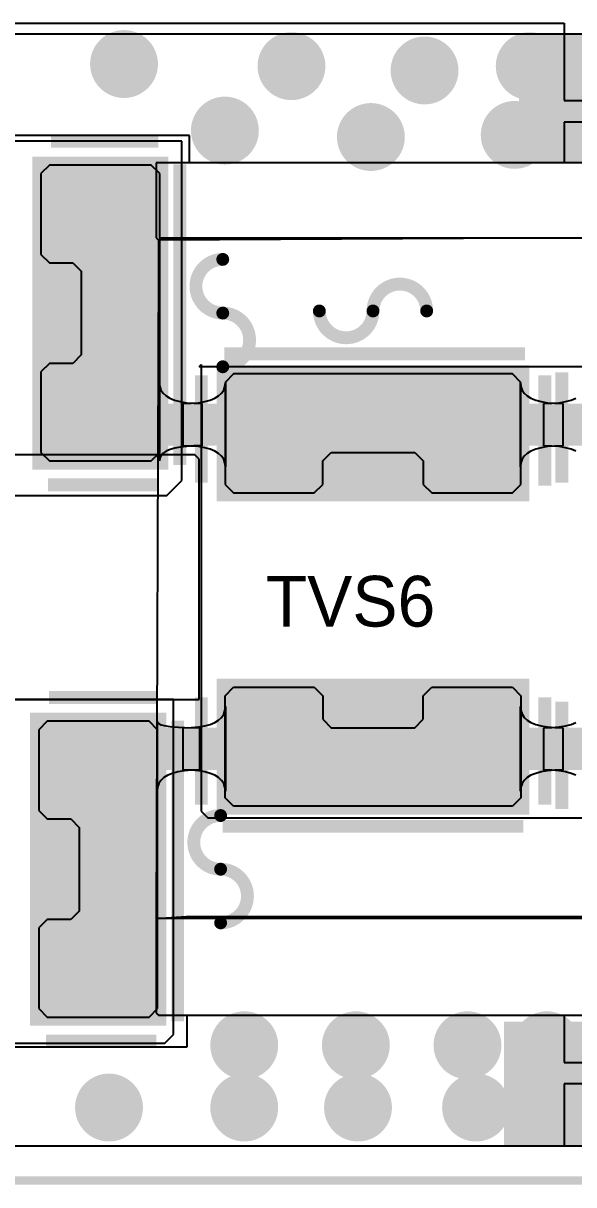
# Model space of a CAD drawing. Extents: x 40.9 to 121.6, y 83.2 to 120.
# Drawn here: x 57.18 to 63.69, y 83.77 to 97.51 of the extents above; entities that cross this region are included whole.
import ezdxf

# ---------------------------------------------------------------- set-up
doc = ezdxf.new("R2010")
doc.units = 0
for name, color, linetype in [('BOTTOMLAYER', 5, 'CONTINUOUS'), ('BOTTOMSOLDER', 6, 'CONTINUOUS'), ('KEEPOUTLAYER', 6, 'CONTINUOUS'), ('MULTILAYER', 9, 'CONTINUOUS'), ('TOPLAYER', 1, 'CONTINUOUS'), ('TOPOVERLAY', 2, 'CONTINUOUS'), ('TOPPASTE', 8, 'CONTINUOUS'), ('TOPSOLDER', 216, 'CONTINUOUS')]:
    doc.layers.add(name, color=color, linetype=linetype)

msp = doc.modelspace()

# ---------------------------------------------------------------- linework, layer by layer
at = {"layer": 'BOTTOMLAYER'}
for p, q in [((41.5544, 97.3836), (74.0664, 97.3836)), ((74.0664, 84.227835), (41.454235, 84.227835))]:
    msp.add_line(p, q, dxfattribs=at)
at = {"layer": 'BOTTOMLAYER', "const_width": 0.299999}
for points in [[(58.2192, 97.028, 1), (58.5192, 97.028, 1)], [(60.2004, 97.0026, 1), (60.5004, 97.0026, 1)], [(63.0198, 97.0026, 1), (63.3198, 97.0026, 1)], [(61.7752, 96.9518, 1), (62.0752, 96.9518, 1)], [(59.413, 96.2406, 1), (59.713, 96.2406, 1)], [(61.1402, 96.1644, 1), (61.4402, 96.1644, 1)], [(62.842, 96.1898, 1), (63.142, 96.1898, 1)], [(59.6416, 85.4202, 1), (59.9416, 85.4202, 1)], [(60.9624, 85.4202, 1), (61.2624, 85.4202, 1)], [(62.2832, 85.4202, 1), (62.5832, 85.4202, 1)], [(63.223, 85.4202, 1), (63.523, 85.4202, 1)], [(58.0414, 84.6836, 1), (58.3414, 84.6836, 1)], [(59.6416, 84.6836, 1), (59.9416, 84.6836, 1)], [(60.9878, 84.6836, 1), (61.2878, 84.6836, 1)], [(62.3848, 84.6836, 1), (62.6848, 84.6836, 1)], [(63.5024, 84.709, 1), (63.8024, 84.709, 1)]]:
    msp.add_lwpolyline(points, format="xyb", close=True, dxfattribs=at)
at = {"layer": 'BOTTOMSOLDER', "const_width": 0.401599}
for points in [[(58.1684, 97.028, 1), (58.57, 97.028, 1)], [(60.1496, 97.0026, 1), (60.5512, 97.0026, 1)], [(61.7244, 96.9518, 1), (62.126, 96.9518, 1)], [(62.969, 97.0026, 1), (63.3706, 97.0026, 1)], [(59.3622, 96.2406, 1), (59.7638, 96.2406, 1)], [(61.0894, 96.1644, 1), (61.491, 96.1644, 1)], [(62.7912, 96.1898, 1), (63.1928, 96.1898, 1)], [(59.5908, 85.4202, 1), (59.9924, 85.4202, 1)], [(60.9116, 85.4202, 1), (61.3132, 85.4202, 1)], [(62.2324, 85.4202, 1), (62.634, 85.4202, 1)], [(63.1722, 85.4202, 1), (63.5738, 85.4202, 1)], [(57.9906, 84.6836, 1), (58.3922, 84.6836, 1)], [(59.5908, 84.6836, 1), (59.9924, 84.6836, 1)], [(60.937, 84.6836, 1), (61.3386, 84.6836, 1)], [(62.334, 84.6836, 1), (62.7356, 84.6836, 1)], [(63.4516, 84.709, 1), (63.8532, 84.709, 1)]]:
    msp.add_lwpolyline(points, format="xyb", close=True, dxfattribs=at)
at = {"layer": 'KEEPOUTLAYER', "const_width": 0.1}
msp.add_lwpolyline([(41.0464, 83.82), (121.412, 83.82)], dxfattribs=at)
at = {"layer": 'MULTILAYER', "const_width": 0.299999}
for points in [[(58.2192, 97.028, 1), (58.5192, 97.028, 1)], [(60.2004, 97.0026, 1), (60.5004, 97.0026, 1)], [(63.0198, 97.0026, 1), (63.3198, 97.0026, 1)], [(61.7752, 96.9518, 1), (62.0752, 96.9518, 1)], [(59.413, 96.2406, 1), (59.713, 96.2406, 1)], [(61.1402, 96.1644, 1), (61.4402, 96.1644, 1)], [(62.842, 96.1898, 1), (63.142, 96.1898, 1)], [(59.6416, 85.4202, 1), (59.9416, 85.4202, 1)], [(60.9624, 85.4202, 1), (61.2624, 85.4202, 1)], [(62.2832, 85.4202, 1), (62.5832, 85.4202, 1)], [(63.223, 85.4202, 1), (63.523, 85.4202, 1)], [(58.0414, 84.6836, 1), (58.3414, 84.6836, 1)], [(59.6416, 84.6836, 1), (59.9416, 84.6836, 1)], [(60.9878, 84.6836, 1), (61.2878, 84.6836, 1)], [(62.3848, 84.6836, 1), (62.6848, 84.6836, 1)], [(63.5024, 84.709, 1), (63.8024, 84.709, 1)]]:
    msp.add_lwpolyline(points, format="xyb", close=True, dxfattribs=at)
at = {"layer": 'TOPLAYER'}
for p, q in [((41.454235, 97.5106), (63.579195, 97.5106)), ((63.579195, 97.5106), (63.579195, 97.425673)), ((63.579195, 97.425673), (63.579197, 97.425673)), ((63.579197, 97.425673), (63.579197, 96.595336)), ((63.579197, 96.595336), (67.586403, 96.595336)), ((65.4558, 96.341336), (63.579197, 96.341336)), ((63.579197, 96.341336), (63.579197, 95.8596)), ((59.055, 96.1136), (53.3654, 96.1136)), ((59.142274, 96.181202), (57.035598, 96.181202)), ((59.055, 92.1004), (59.055, 96.1136)), ((59.142274, 95.8596), (59.142274, 96.181202)), ((63.8302, 95.8596), (58.7502, 95.8596)), ((58.7502, 95.8596), (58.7502, 94.9706)), ((63.579197, 95.8596), (59.142274, 95.8596)), ((58.7502, 94.9706), (58.7756, 94.9452)), ((58.7756, 94.9452), (58.801, 94.9706)), ((63.8302, 94.9706), (58.7756, 94.9452)), ((58.801, 94.9706), (63.8302, 94.9706)), ((63.8302, 94.9706), (59.165835, 94.947161)), ((59.165835, 94.947161), (59.175508, 94.9706)), ((59.175508, 94.9706), (63.8302, 94.9706)), ((58.7756, 94.9452), (58.7756, 94.6404)), ((58.7756, 94.6404), (58.7502, 86.9188)), ((59.2582, 93.4466), (59.2836, 93.472)), ((72.9742, 93.4466), (59.2582, 93.4466)), ((59.2836, 93.472), (59.2836, 88.1888)), ((58.789227, 92.335045), (58.786179, 93.261663)), ((58.786179, 93.261663), (58.791358, 93.214162)), ((58.791358, 93.214162), (58.806565, 93.171663)), ((58.806565, 93.171663), (58.831797, 93.134162)), ((59.524047, 93.134162), (59.549045, 93.171663)), ((59.549045, 93.171663), (59.564046, 93.214162)), ((59.564046, 93.214162), (59.569045, 93.261663)), ((59.569045, 93.261663), (59.569045, 92.261665)), ((63.059107, 92.261665), (63.059107, 93.261663)), ((63.059107, 93.261663), (63.064139, 93.214162)), ((63.064139, 93.214162), (63.079229, 93.171663)), ((63.079229, 93.171663), (63.10438, 93.134162)), ((58.831797, 93.134162), (58.86706, 93.101663)), ((58.86706, 93.101663), (58.912351, 93.074162)), ((58.912351, 93.074162), (58.96767, 93.051663)), ((58.96767, 93.051663), (59.033016, 93.034162)), ((59.033016, 93.034162), (59.108393, 93.021663)), ((59.249046, 93.021663), (59.324047, 93.034162)), ((59.324047, 93.034162), (59.389046, 93.051663)), ((59.389046, 93.051663), (59.444047, 93.074162)), ((59.444047, 93.074162), (59.489045, 93.101663)), ((59.489045, 93.101663), (59.524047, 93.134162)), ((63.10438, 93.134162), (63.139594, 93.101663)), ((63.139594, 93.101663), (63.184867, 93.074162)), ((63.184867, 93.074162), (63.240204, 93.051663)), ((63.240204, 93.051663), (63.305599, 93.034162)), ((63.305599, 93.034162), (63.381057, 93.021663)), ((63.517343, 93.021663), (63.592801, 93.034162)), ((63.592801, 93.034162), (63.658196, 93.051663)), ((63.658196, 93.051663), (63.713533, 93.074162)), ((59.069046, 93.011663), (59.164047, 93.014162)), ((59.069046, 92.511664), (59.069046, 93.011663)), ((59.108393, 93.021663), (59.193796, 93.014162)), ((59.164047, 93.014162), (59.249046, 93.021663)), ((59.193796, 93.014162), (59.289226, 93.011663)), ((59.289226, 93.011663), (59.289226, 92.511664)), ((63.336246, 93.011663), (63.431826, 93.014162)), ((63.336246, 92.511664), (63.336246, 93.011663)), ((63.381057, 93.021663), (63.466574, 93.014162)), ((63.431826, 93.014162), (63.517343, 93.021663)), ((63.466574, 93.014162), (63.562154, 93.011663)), ((63.562154, 93.011663), (63.562154, 92.511664)), ((58.969227, 92.483404), (58.914228, 92.467509)), ((59.034228, 92.495769), (58.969227, 92.483404)), ((59.194228, 92.509899), (59.034228, 92.495769)), ((59.164047, 92.509165), (59.069046, 92.511664)), ((59.249046, 92.501664), (59.164047, 92.509165)), ((59.289226, 92.511664), (59.194228, 92.509899)), ((59.324047, 92.489165), (59.249046, 92.501664)), ((59.389046, 92.471664), (59.324047, 92.489165)), ((63.305599, 92.489165), (63.240204, 92.471664)), ((63.381057, 92.501664), (63.305599, 92.489165)), ((63.431826, 92.509165), (63.336246, 92.511664)), ((63.466576, 92.509165), (63.381057, 92.501664)), ((63.517343, 92.501664), (63.431826, 92.509165)), ((63.562154, 92.511664), (63.466576, 92.509165)), ((63.592801, 92.489165), (63.517343, 92.501664)), ((63.658196, 92.471664), (63.592801, 92.489165)), ((59.2074, 92.4052), (53.34, 92.4052)), ((58.794228, 92.368604), (58.789227, 92.335045)), ((58.809227, 92.398629), (58.794228, 92.368604)), ((58.834228, 92.425121), (58.809227, 92.398629)), ((58.869227, 92.44808), (58.834228, 92.425121)), ((58.914228, 92.467509), (58.869227, 92.44808)), ((59.2582, 92.3544), (59.2074, 92.4052)), ((59.2582, 89.5096), (59.2582, 92.3544)), ((59.444047, 92.449165), (59.389046, 92.471664)), ((59.489045, 92.421664), (59.444047, 92.449165)), ((59.524047, 92.389165), (59.489045, 92.421664)), ((59.549045, 92.351664), (59.524047, 92.389165)), ((59.564046, 92.309165), (59.549045, 92.351664)), ((63.079229, 92.351664), (63.064136, 92.309165)), ((63.10438, 92.389165), (63.079229, 92.351664)), ((63.139594, 92.421664), (63.10438, 92.389165)), ((63.184867, 92.449165), (63.139594, 92.421664)), ((63.240204, 92.471664), (63.184867, 92.449165)), ((63.713533, 92.449165), (63.658196, 92.471664)), ((59.569045, 92.261665), (59.564046, 92.309165)), ((63.064136, 92.309165), (63.059107, 92.261665)), ((58.8772, 91.9226), (59.055, 92.1004)), ((53.3654, 91.9226), (58.8772, 91.9226)), ((53.2892, 89.5096), (59.2582, 89.5096)), ((58.9534, 89.5096), (53.2892, 89.5096)), ((58.9534, 85.5472), (58.9534, 89.5096)), ((59.524047, 89.298762), (59.549045, 89.336263)), ((59.549045, 89.336263), (59.564046, 89.378762)), ((59.564046, 89.378762), (59.569045, 89.426263)), ((59.569045, 89.426263), (59.569045, 88.426265)), ((63.059107, 88.426265), (63.059107, 89.426263)), ((63.059107, 89.426263), (63.064139, 89.378762)), ((63.064139, 89.378762), (63.079229, 89.336263)), ((63.079229, 89.336263), (63.10438, 89.298762)), ((58.760779, 88.426265), (58.763827, 89.249555)), ((58.763827, 89.249555), (58.768828, 89.235631)), ((58.768828, 89.235631), (58.783827, 89.223169)), ((58.783827, 89.223169), (58.808828, 89.212176)), ((58.808828, 89.212176), (58.843827, 89.202649)), ((58.843827, 89.202649), (58.888828, 89.194587)), ((58.888828, 89.194587), (58.943827, 89.18799)), ((58.943827, 89.18799), (59.083826, 89.179194)), ((59.069046, 89.176263), (59.164047, 89.178762)), ((59.083826, 89.179194), (59.263826, 89.176263)), ((59.164047, 89.178762), (59.249046, 89.186263)), ((59.249046, 89.186263), (59.324047, 89.198762)), ((59.324047, 89.198762), (59.389046, 89.216263)), ((59.389046, 89.216263), (59.444047, 89.238762)), ((59.444047, 89.238762), (59.489045, 89.266263)), ((59.489045, 89.266263), (59.524047, 89.298762)), ((63.10438, 89.298762), (63.139594, 89.266263)), ((63.139594, 89.266263), (63.184867, 89.238762)), ((63.184867, 89.238762), (63.240204, 89.216263)), ((63.240204, 89.216263), (63.305599, 89.198762)), ((63.305599, 89.198762), (63.381057, 89.186263)), ((63.336246, 89.176263), (63.431826, 89.178762)), ((63.381057, 89.186263), (63.466574, 89.178762)), ((63.431826, 89.178762), (63.517343, 89.186263)), ((63.466574, 89.178762), (63.562154, 89.176263)), ((63.517343, 89.186263), (63.592801, 89.198762)), ((63.592801, 89.198762), (63.658196, 89.216263)), ((63.658196, 89.216263), (63.713533, 89.238762)), ((59.069046, 88.676264), (59.069046, 89.176263)), ((59.263826, 89.176263), (59.263826, 88.676264)), ((63.336246, 88.676264), (63.336246, 89.176263)), ((63.562154, 89.176263), (63.562154, 88.676264)), ((58.942321, 88.636264), (58.887004, 88.613765)), ((59.007662, 88.653765), (58.942321, 88.636264)), ((59.083026, 88.666264), (59.007662, 88.653765)), ((59.164047, 88.673765), (59.069046, 88.676264)), ((59.168414, 88.673765), (59.083026, 88.666264)), ((59.249046, 88.666264), (59.164047, 88.673765)), ((59.263826, 88.676264), (59.168414, 88.673765)), ((59.324047, 88.653765), (59.249046, 88.666264)), ((59.389046, 88.636264), (59.324047, 88.653765)), ((59.444047, 88.613765), (59.389046, 88.636264)), ((63.240204, 88.636264), (63.184867, 88.613765)), ((63.305599, 88.653765), (63.240204, 88.636264)), ((63.381057, 88.666264), (63.305599, 88.653765)), ((63.431826, 88.673765), (63.336246, 88.676264)), ((63.466576, 88.673765), (63.381057, 88.666264)), ((63.517343, 88.666264), (63.431826, 88.673765)), ((63.562154, 88.676264), (63.466576, 88.673765)), ((63.592801, 88.653765), (63.517343, 88.666264)), ((63.658196, 88.636264), (63.592801, 88.653765)), ((63.713533, 88.613765), (63.658196, 88.636264)), ((58.781198, 88.516264), (58.765976, 88.473765)), ((58.806443, 88.553765), (58.781198, 88.516264)), ((58.841711, 88.586264), (58.806443, 88.553765)), ((58.887004, 88.613765), (58.841711, 88.586264)), ((59.489045, 88.586264), (59.444047, 88.613765)), ((59.524047, 88.553765), (59.489045, 88.586264)), ((59.549045, 88.516264), (59.524047, 88.553765)), ((59.564046, 88.473765), (59.549045, 88.516264)), ((63.079229, 88.516264), (63.064136, 88.473765)), ((63.10438, 88.553765), (63.079229, 88.516264)), ((63.139594, 88.586264), (63.10438, 88.553765)), ((63.184867, 88.613765), (63.139594, 88.586264)), ((58.765976, 88.473765), (58.760779, 88.426265)), ((59.569045, 88.426265), (59.564046, 88.473765)), ((63.064136, 88.473765), (63.059107, 88.426265)), ((59.2836, 88.1888), (59.3598, 88.1126)), ((59.3598, 88.1126), (72.8472, 88.1126)), ((58.7502, 86.9188), (59.1058, 86.9442)), ((58.7502, 86.9188), (58.7502, 85.8012)), ((63.8048, 86.9188), (58.7502, 86.9188)), ((59.1058, 86.9442), (63.8302, 86.9442)), ((58.7502, 85.8012), (58.7756, 85.7758)), ((58.7756, 85.7758), (63.8556, 85.7758)), ((59.116874, 85.403398), (59.116874, 85.7758)), ((59.116874, 85.7758), (63.579197, 85.7758)), ((63.579197, 85.7758), (63.579197, 85.217864)), ((58.8518, 85.4456), (58.9534, 85.5472)), ((53.4162, 85.4456), (58.8518, 85.4456)), ((57.010198, 85.403398), (59.116874, 85.403398)), ((63.579197, 85.217864), (65.4558, 85.217864)), ((67.586403, 84.963864), (63.579197, 84.963864)), ((63.579197, 84.963864), (63.579197, 84.227835)), ((63.579197, 84.227835), (41.454235, 84.227835))]:
    msp.add_line(p, q, dxfattribs=at)
at = {"layer": 'TOPLAYER', "const_width": 0.299999}
for points in [[(58.2192, 97.028, 1), (58.5192, 97.028, 1)], [(60.2004, 97.0026, 1), (60.5004, 97.0026, 1)], [(63.0198, 97.0026, 1), (63.3198, 97.0026, 1)], [(61.7752, 96.9518, 1), (62.0752, 96.9518, 1)], [(59.413, 96.2406, 1), (59.713, 96.2406, 1)], [(61.1402, 96.1644, 1), (61.4402, 96.1644, 1)], [(62.842, 96.1898, 1), (63.142, 96.1898, 1)], [(59.6416, 85.4202, 1), (59.9416, 85.4202, 1)], [(60.9624, 85.4202, 1), (61.2624, 85.4202, 1)], [(62.2832, 85.4202, 1), (62.5832, 85.4202, 1)], [(63.223, 85.4202, 1), (63.523, 85.4202, 1)], [(58.0414, 84.6836, 1), (58.3414, 84.6836, 1)], [(59.6416, 84.6836, 1), (59.9416, 84.6836, 1)], [(60.9878, 84.6836, 1), (61.2878, 84.6836, 1)], [(62.3848, 84.6836, 1), (62.6848, 84.6836, 1)], [(63.5024, 84.709, 1), (63.8024, 84.709, 1)]]:
    msp.add_lwpolyline(points, format="xyb", close=True, dxfattribs=at)
at = {"layer": 'TOPLAYER', "const_width": 0.499999}
for points in [[(58.014464, 92.761664), (65.5828, 92.761664)], [(57.7596, 88.926264), (72.771864, 88.926264)]]:
    msp.add_lwpolyline(points, dxfattribs=at)
at = {"layer": 'TOPLAYER'}
for points in [[(63.0428, 95.8596), (64.6684, 95.8596), (63.0428, 97.3836), (64.6684, 97.3836)], [(58.792275, 95.831203), (57.385598, 95.831203), (58.792275, 92.331997), (57.385598, 92.331997)], [(59.565997, 93.361675), (59.565997, 91.954998), (63.065203, 93.361675), (63.065203, 91.954998)], [(59.565997, 89.655002), (59.565997, 88.248325), (63.065203, 89.655002), (63.065203, 88.248325)], [(58.766875, 89.252603), (57.360198, 89.252603), (58.766875, 85.753397), (57.360198, 85.753397)], [(62.865, 84.2264), (64.5922, 84.2264), (62.865, 85.6996), (64.5922, 85.6996)]]:
    msp.add_solid(points, dxfattribs=at)
at = {"layer": 'TOPOVERLAY'}
for points, const_width in [([(63.5508, 95.885), (63.5508, 97.155)], 0.1524), ([(57.5056, 96.1136), (58.7756, 96.1136)], 0.1524), ([(59.0296, 92.283839), (59.0296, 95.839839)], 0.151994), ([(59.557361, 93.599), (63.113361, 93.599)], 0.151994), ([(63.5508, 92.075), (63.5508, 93.380052)], 0.1524), ([(59.2836, 92.075), (59.2836, 93.345)], 0.1524), ([(63.3476, 92.039948), (63.3476, 93.345)], 0.1524), ([(57.470548, 92.0496), (58.7756, 92.0496)], 0.1524), ([(57.4802, 89.535), (58.7502, 89.535)], 0.1524), ([(59.2836, 88.265), (59.2836, 89.535)], 0.1524), ([(63.3476, 88.265), (63.3476, 89.535)], 0.1524), ([(63.5508, 88.2142), (63.5508, 89.4842)], 0.1524), ([(59.0042, 85.705239), (59.0042, 89.261239)], 0.151994), ([(59.5376, 88.011), (63.0936, 88.011)], 0.151994), ([(63.5508, 84.4042), (63.5508, 85.709252)], 0.1524), ([(57.445148, 85.471), (58.7502, 85.471)], 0.1524)]:
    msp.add_lwpolyline(points, dxfattribs=dict(at, const_width=const_width))
at = {"layer": 'TOPOVERLAY', "const_width": 0.151994}
for points in [[(59.5376, 94.0816, -1), (59.5376, 94.7166)], [(61.3156, 94.107, -1), (61.9506, 94.107)], [(59.5376, 94.0816, -1), (59.5376, 93.4466)], [(61.3156, 94.107, -1), (60.6806, 94.107)], [(59.5122, 87.503, -1), (59.5122, 88.138)], [(59.5122, 87.503, -1), (59.5122, 86.868)]]:
    msp.add_lwpolyline(points, format="xyb", dxfattribs=at)
at = {"layer": 'TOPOVERLAY', "const_width": 0.075997}
for points in [[(59.499602, 94.7166, 1), (59.575598, 94.7166, 1)], [(59.499602, 94.0816, 1), (59.575598, 94.0816, 1)], [(59.499602, 94.0816, 1), (59.575598, 94.0816, 1)], [(60.642602, 94.107, 1), (60.718598, 94.107, 1)], [(61.277602, 94.107, 1), (61.353598, 94.107, 1)], [(61.277602, 94.107, 1), (61.353598, 94.107, 1)], [(61.912602, 94.107, 1), (61.988598, 94.107, 1)], [(59.499602, 93.4466, 1), (59.575598, 93.4466, 1)], [(59.474202, 88.138, 1), (59.550198, 88.138, 1)], [(59.474202, 87.503, 1), (59.550198, 87.503, 1)], [(59.474202, 87.503, 1), (59.550198, 87.503, 1)], [(59.474202, 86.868, 1), (59.550198, 86.868, 1)]]:
    msp.add_lwpolyline(points, format="xyb", close=True, dxfattribs=at)
at = {"layer": 'TOPPASTE'}
for p, q in [((57.48561, 95.831203), (57.38561, 95.731203)), ((58.692263, 95.831203), (57.48561, 95.831203)), ((58.792262, 95.731203), (58.692263, 95.831203)), ((57.38561, 95.731203), (57.38561, 94.776468)), ((58.792262, 92.431997), (58.792262, 95.731203)), ((57.38561, 94.776468), (57.48561, 94.676468)), ((57.48561, 94.676468), (57.763867, 94.676468)), ((57.763867, 94.676468), (57.863867, 94.576468)), ((57.863867, 94.576468), (57.863867, 93.586732)), ((57.863867, 93.586732), (57.763867, 93.486732)), ((57.48561, 93.486732), (57.38561, 93.386732)), ((57.763867, 93.486732), (57.48561, 93.486732)), ((57.38561, 93.386732), (57.38561, 92.431997)), ((59.665997, 93.361662), (59.565997, 93.261663)), ((62.965203, 93.361662), (59.665997, 93.361662)), ((63.065203, 93.261663), (62.965203, 93.361662)), ((59.565997, 93.261663), (59.565997, 92.05501)), ((63.065203, 92.05501), (63.065203, 93.261663)), ((57.38561, 92.431997), (57.48561, 92.331997)), ((58.692263, 92.331997), (58.792262, 92.431997)), ((60.720732, 92.333267), (60.820732, 92.433267)), ((60.820732, 92.433267), (61.810468, 92.433267)), ((61.810468, 92.433267), (61.910468, 92.333267)), ((57.48561, 92.331997), (58.692263, 92.331997)), ((60.720732, 92.05501), (60.720732, 92.333267)), ((61.910468, 92.333267), (61.910468, 92.05501)), ((59.565997, 92.05501), (59.665997, 91.95501)), ((59.665997, 91.95501), (60.620732, 91.95501)), ((60.620732, 91.95501), (60.720732, 92.05501)), ((61.910468, 92.05501), (62.010468, 91.95501)), ((62.010468, 91.95501), (62.965203, 91.95501)), ((62.965203, 91.95501), (63.065203, 92.05501)), ((59.565997, 89.55499), (59.665997, 89.65499)), ((59.665997, 89.65499), (60.620732, 89.65499)), ((60.620732, 89.65499), (60.720732, 89.55499)), ((61.910468, 89.55499), (62.010468, 89.65499)), ((62.010468, 89.65499), (62.965203, 89.65499)), ((62.965203, 89.65499), (63.065203, 89.55499)), ((59.565997, 88.348337), (59.565997, 89.55499)), ((60.720732, 89.55499), (60.720732, 89.276733)), ((61.910468, 89.276733), (61.910468, 89.55499)), ((63.065203, 89.55499), (63.065203, 88.348337)), ((57.46021, 89.252603), (57.36021, 89.152603)), ((58.666863, 89.252603), (57.46021, 89.252603)), ((58.766862, 89.152603), (58.666863, 89.252603)), ((60.720732, 89.276733), (60.820732, 89.176733)), ((60.820732, 89.176733), (61.810468, 89.176733)), ((61.810468, 89.176733), (61.910468, 89.276733)), ((57.36021, 89.152603), (57.36021, 88.197868)), ((58.766862, 85.853397), (58.766862, 89.152603)), ((59.665997, 88.248338), (59.565997, 88.348337)), ((62.965203, 88.248338), (59.665997, 88.248338)), ((63.065203, 88.348337), (62.965203, 88.248338)), ((57.36021, 88.197868), (57.46021, 88.097868)), ((57.46021, 88.097868), (57.738467, 88.097868)), ((57.738467, 88.097868), (57.838467, 87.997868)), ((57.838467, 87.997868), (57.838467, 87.008132)), ((57.838467, 87.008132), (57.738467, 86.908132)), ((57.46021, 86.908132), (57.36021, 86.808132)), ((57.738467, 86.908132), (57.46021, 86.908132)), ((57.36021, 86.808132), (57.36021, 85.853397)), ((57.36021, 85.853397), (57.46021, 85.753397)), ((57.46021, 85.753397), (58.666863, 85.753397)), ((58.666863, 85.753397), (58.766862, 85.853397))]:
    msp.add_line(p, q, dxfattribs=at)
for points in [[(58.792275, 95.831203), (57.385598, 95.831203), (58.792275, 92.331997), (57.385598, 92.331997)], [(59.565997, 93.361675), (59.565997, 91.954998), (63.065203, 93.361675), (63.065203, 91.954998)], [(59.565997, 89.655002), (59.565997, 88.248325), (63.065203, 89.655002), (63.065203, 88.248325)], [(58.766875, 89.252603), (57.360198, 89.252603), (58.766875, 85.753397), (57.360198, 85.753397)]]:
    msp.add_solid(points, dxfattribs=at)
at = {"layer": 'TOPSOLDER', "const_width": 0.401599}
for points in [[(58.1684, 97.028, 1), (58.57, 97.028, 1)], [(60.1496, 97.0026, 1), (60.5512, 97.0026, 1)], [(61.7244, 96.9518, 1), (62.126, 96.9518, 1)], [(62.969, 97.0026, 1), (63.3706, 97.0026, 1)], [(59.3622, 96.2406, 1), (59.7638, 96.2406, 1)], [(61.0894, 96.1644, 1), (61.491, 96.1644, 1)], [(62.7912, 96.1898, 1), (63.1928, 96.1898, 1)], [(59.5908, 85.4202, 1), (59.9924, 85.4202, 1)], [(60.9116, 85.4202, 1), (61.3132, 85.4202, 1)], [(62.2324, 85.4202, 1), (62.634, 85.4202, 1)], [(63.1722, 85.4202, 1), (63.5738, 85.4202, 1)], [(57.9906, 84.6836, 1), (58.3922, 84.6836, 1)], [(59.5908, 84.6836, 1), (59.9924, 84.6836, 1)], [(60.937, 84.6836, 1), (61.3386, 84.6836, 1)], [(62.334, 84.6836, 1), (62.7356, 84.6836, 1)], [(63.4516, 84.709, 1), (63.8532, 84.709, 1)]]:
    msp.add_lwpolyline(points, format="xyb", close=True, dxfattribs=at)
at = {"layer": 'TOPSOLDER'}
for points in [[(58.893875, 95.932803), (57.283998, 95.932803), (58.893875, 92.230397), (57.283998, 92.230397)], [(59.464397, 93.463275), (59.464397, 91.853398), (63.166803, 93.463275), (63.166803, 91.853398)], [(59.464397, 89.756602), (59.464397, 88.146725), (63.166803, 89.756602), (63.166803, 88.146725)], [(58.868475, 89.354203), (57.258598, 89.354203), (58.868475, 85.651797), (57.258598, 85.651797)]]:
    msp.add_solid(points, dxfattribs=at)

# ---------------------------------------------------------------- texts
at = {"layer": 'TOPOVERLAY'}
msp.add_text('TVS6', height=0.599999, dxfattribs=at).set_placement((60.0456, 90.3732))

doc.saveas('drawing.dxf')
